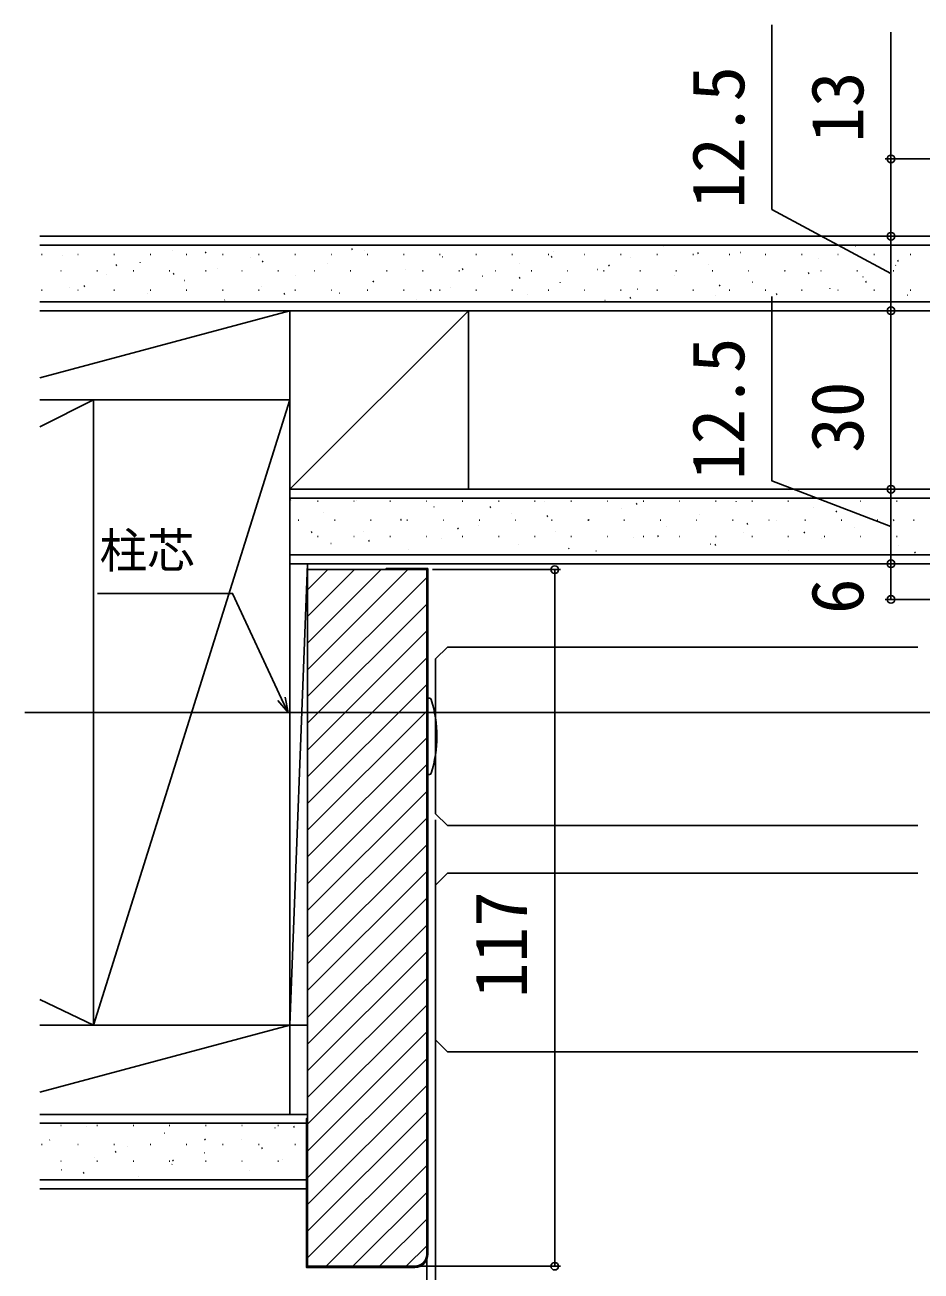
# Model space of a CAD drawing. Units: millimetres, scale not verified. Extents: x -525 to 525, y -784 to 780.
# Drawn here: x -109 to 41.6, y 122.7 to 332 of the extents above; entities that cross this region are included whole.
import ezdxf
from ezdxf.enums import TextEntityAlignment as Align

# ---------------------------------------------------------------- set-up
doc = ezdxf.new("R2010")
doc.units = ezdxf.units.MM
doc.header["$LTSCALE"] = 4
for name, color, linetype in [('0-3_YKK_11', 7, 'Continuous'), ('0-4_YKK_12', 2, 'Continuous'), ('0-5_YKK_13', 4, 'Continuous'), ('0-7_YKK_D', 6, 'Continuous'), ('0-9_YSS_K', 3, 'Continuous')]:
    doc.layers.add(name, color=color, linetype=linetype)
doc.styles.add('ＭＳ ゴシック', font='')
doc.styles.get('ＭＳ ゴシック').set_extended_font_data('MS Gothic')

msp = doc.modelspace()

# ---------------------------------------------------------------- linework, layer by layer
at = {"layer": '0-3_YKK_11'}
for p, q in [((-61.5, 237.138), (-58.138, 240.5)), ((-61.5, 232.648), (-53.648, 240.5)), ((-61.5, 228.158), (-49.158, 240.5)), ((-61.5, 223.668), (-44.668, 240.5)), ((-61.5, 219.178), (-41.5, 239.178)), ((-41.5, 240.5), (-41.5, 125.5)), ((-41.3, 240.7), (-41.3, 125.5)), ((-61.5, 214.688), (-41.5, 234.688)), ((-61.5, 210.198), (-41.5, 230.198)), ((-61.5, 205.708), (-41.5, 225.708)), ((-61.5, 201.217), (-41.5, 221.217)), ((-61.5, 196.727), (-41.5, 216.727)), ((-61.5, 192.237), (-41.5, 212.237)), ((-61.5, 187.747), (-41.5, 207.747)), ((-61.5, 183.257), (-41.5, 203.257)), ((-61.5, 178.767), (-41.5, 198.767)), ((-61.5, 174.277), (-41.5, 194.277)), ((-61.5, 169.787), (-41.5, 189.787)), ((-61.5, 165.296), (-41.5, 185.296)), ((-61.5, 160.806), (-41.5, 180.806)), ((-61.5, 156.316), (-41.5, 176.316)), ((-61.5, 151.826), (-41.5, 171.826)), ((-61.5, 147.336), (-41.5, 167.336)), ((-61.5, 142.846), (-41.5, 162.846)), ((-61.5, 138.356), (-41.5, 158.356)), ((-61.5, 133.866), (-41.5, 153.866)), ((-61.5, 129.375), (-41.5, 149.375)), ((-61.5, 124.885), (-41.5, 144.885)), ((-58.395, 123.5), (-41.5, 140.395)), ((-53.905, 123.5), (-41.5, 135.905)), ((-49.415, 123.5), (-41.5, 131.415)), ((-44.925, 123.5), (-41.5, 126.925))]:
    msp.add_line(p, q, dxfattribs=at)
for points in [[(-43.5, 123.5), (-61.5, 123.5), (-61.5, 178.5), (-61.5, 240.5), (-48.5, 240.5), (-41.5, 240.5)], [(-41.3, 240.7), (-48.3, 240.7), (-48.3, 240.5)], [(-43.5, 123.3), (-61.7, 123.3), (-61.7, 148.3), (-61.5, 148.3)]]:
    msp.add_lwpolyline(points, dxfattribs=at)
for radius in [2.2, 2]:
    msp.add_arc((-43.5, 125.5), radius, 270.00001, 359.99999, dxfattribs=at)
at = {"layer": '0-4_YKK_12'}
for p, q in [((-38, 227.5), (-40, 225.5)), ((-38, 227.5), (41, 227.5)), ((-40, 225.5), (-40, 199.5)), ((-109, 216.5), (452.5, 216.5)), ((-38, 197.5), (-40, 199.5)), ((41, 197.5), (-38, 197.5)), ((-40, 187.5), (-38, 189.5)), ((41, 189.5), (-38, 189.5)), ((-40, 187.5), (-40, 161.5)), ((-38, 159.5), (-40, 161.5)), ((41, 159.5), (-38, 159.5))]:
    msp.add_line(p, q, dxfattribs=at)
at = {"layer": '0-5_YKK_13'}
for p, q in [((-41.02, 218.9), (-41.3, 218.9)), ((-41.3, 206.1), (-41.3, 218.9)), ((-41.3, 206.1), (-41.02, 206.1))]:
    msp.add_line(p, q, dxfattribs=at)
for centre, radius, start, end in [((-41.02, 218.6), 0.3, 17.1558, 90), ((-60.78, 212.5), 20.98, 342.8442, 17.1558), ((-41.02, 206.4), 0.3, 270, 342.8442)]:
    msp.add_arc(centre, radius, start, end, dxfattribs=at)
at = {"layer": '0-7_YKK_D'}
for p, q in [((92.5, 309.5), (35.5, 309.5)), ((36.5, 296.5), (36.5, 284)), ((36.5, 284), (36.5, 254)), ((36.5, 254), (36.5, 241.5)), ((36.5, 235.5), (36.5, 241.5)), ((-40.5, 240.5), (-19, 240.5)), ((-20, 240.5), (-20, 123.5)), ((92.5, 235.5), (35.5, 235.5)), ((-40, 198.5), (-40, 47.5)), ((-40, 198.5), (-40, 47.5)), ((-42.5, 123.5), (-19, 123.5)), ((-41.5, 124.5), (-41.5, 47.5)), ((-41.5, 124.5), (-41.5, 87.5))]:
    msp.add_line(p, q, dxfattribs=at)
for points in [[(36.5, 290.25), (16.5, 301), (16.5, 332)], [(36.5, 296.5), (36.5, 309.5), (36.5, 330.777)], [(36.5, 247.75), (16.5, 255.396), (16.5, 286.396)], [(-64.793, 216.5), (-65.87, 218.811), (-74.119, 236.5), (-96.813, 236.5)], [(-65.251, 219.1), (-64.793, 216.5), (-66.49, 218.522)]]:
    msp.add_lwpolyline(points, dxfattribs=at)
for centre in [(36.5, 309.5), (36.5, 296.5), (36.5, 296.5), (36.5, 284), (36.5, 284), (36.5, 254), (36.5, 254), (-20, 240.5), (36.5, 241.5), (36.5, 241.5), (36.5, 235.5), (-20, 123.5)]:
    msp.add_circle(centre, 0.637, dxfattribs=at)
at = {"layer": '0-9_YSS_K'}
for p, q in [((-106.5, 296.5), (93.5, 296.5)), ((93.5, 295), (-106.5, 295)), ((-106.214, 293.42), (-106.114, 293.42)), ((-102.678, 293.191), (-102.659, 293.198)), ((-100.134, 293.42), (-100.034, 293.42)), ((-94.054, 293.42), (-93.954, 293.42)), ((-87.974, 293.42), (-87.874, 293.42)), ((-84.173, 294.062), (-84.154, 294.069)), ((-81.894, 293.42), (-81.794, 293.42)), ((-78.74, 293.694), (-78.574, 293.804)), ((-75.814, 293.42), (-75.714, 293.42)), ((-69.734, 293.42), (-69.634, 293.42)), ((-63.654, 293.42), (-63.554, 293.42)), ((-57.574, 293.42), (-57.474, 293.42)), ((-54.151, 294.298), (-53.984, 294.408)), ((-51.896, 294.128), (-51.877, 294.135)), ((-51.494, 293.42), (-51.394, 293.42)), ((-45.414, 293.42), (-45.314, 293.42)), ((-39.334, 293.42), (-39.234, 293.42)), ((-38.878, 293.056), (-38.859, 293.063)), ((-33.254, 293.42), (-33.154, 293.42)), ((-27.174, 293.42), (-27.074, 293.42)), ((-21.094, 293.42), (-20.994, 293.42)), ((-20.574, 293.016), (-20.407, 293.126)), ((-20.279, 293.961), (-20.26, 293.967)), ((-15.014, 293.42), (-14.914, 293.42)), ((-8.934, 293.42), (-8.834, 293.42)), ((-2.854, 293.42), (-2.754, 293.42)), ((-1.774, 294.832), (-1.755, 294.838)), ((3.226, 293.42), (3.326, 293.42)), ((4.016, 293.62), (4.182, 293.73)), ((9.306, 293.42), (9.406, 293.42)), ((11.245, 293.76), (11.263, 293.766)), ((15.386, 293.42), (15.486, 293.42)), ((21.466, 293.42), (21.566, 293.42)), ((27.546, 293.42), (27.646, 293.42)), ((30.503, 294.898), (30.522, 294.904)), ((33.626, 293.42), (33.726, 293.42)), ((39.706, 293.42), (39.806, 293.42)), ((-93.724, 291.612), (-93.557, 291.722)), ((-89.659, 292.119), (-89.641, 292.126)), ((-76.641, 291.047), (-76.622, 291.054)), ((-71.155, 292.99), (-71.136, 292.997)), ((-69.135, 292.216), (-68.968, 292.326)), ((-58.136, 291.918), (-58.117, 291.925)), ((-35.557, 290.934), (-35.391, 291.044)), ((-25.859, 291.985), (-25.84, 291.991)), ((-10.968, 291.538), (-10.801, 291.648)), ((-7.26, 292.889), (-7.241, 292.896)), ((5.758, 291.817), (5.777, 291.824)), ((24.263, 292.688), (24.282, 292.695)), ((37.282, 291.616), (37.3, 291.623)), ((37.593, 292.337), (37.76, 292.448)), ((-102.984, 290.67), (-102.884, 290.67)), ((-96.904, 290.67), (-96.804, 290.67)), ((-95.24, 290.143), (-95.221, 290.15)), ((-90.824, 290.67), (-90.724, 290.67)), ((-84.744, 290.67), (-84.644, 290.67)), ((-84.119, 290.134), (-83.952, 290.244)), ((-82.221, 289.071), (-82.203, 289.078)), ((-78.664, 290.67), (-78.564, 290.67)), ((-72.584, 290.67), (-72.484, 290.67)), ((-66.504, 290.67), (-66.404, 290.67)), ((-63.622, 289.976), (-63.604, 289.982)), ((-60.424, 290.67), (-60.324, 290.67)), ((-54.344, 290.67), (-54.244, 290.67)), ((-50.604, 288.904), (-50.585, 288.91)), ((-50.541, 288.852), (-50.375, 288.962)), ((-48.264, 290.67), (-48.164, 290.67)), ((-45.118, 290.847), (-45.099, 290.853)), ((-42.184, 290.67), (-42.084, 290.67)), ((-36.104, 290.67), (-36.004, 290.67)), ((-32.099, 289.775), (-32.08, 289.781)), ((-30.024, 290.67), (-29.924, 290.67)), ((-25.952, 289.456), (-25.785, 289.566)), ((-23.944, 290.67), (-23.844, 290.67)), ((-17.864, 290.67), (-17.764, 290.67)), ((-12.841, 290.913), (-12.822, 290.919)), ((-11.784, 290.67), (-11.684, 290.67)), ((-5.704, 290.67), (-5.604, 290.67)), ((0.178, 289.841), (0.197, 289.848)), ((0.376, 290.67), (0.476, 290.67)), ((6.456, 290.67), (6.556, 290.67)), ((12.536, 290.67), (12.636, 290.67)), ((18.616, 290.67), (18.716, 290.67)), ((18.777, 290.745), (18.796, 290.752)), ((22.609, 290.255), (22.776, 290.366)), ((24.696, 290.67), (24.796, 290.67)), ((30.776, 290.67), (30.876, 290.67)), ((31.795, 289.673), (31.814, 289.68)), ((32.215, 288.777), (32.381, 288.888)), ((36.856, 290.67), (36.956, 290.67)), ((-106.214, 287.44), (-106.114, 287.44)), ((-101.48, 287.933), (-101.461, 287.94)), ((-100.134, 287.44), (-100.034, 287.44)), ((-99.103, 288.052), (-98.936, 288.162)), ((-94.054, 287.44), (-93.954, 287.44)), ((-88.462, 286.861), (-88.443, 286.868)), ((-87.974, 287.44), (-87.874, 287.44)), ((-81.894, 287.44), (-81.794, 287.44)), ((-75.814, 287.44), (-75.714, 287.44)), ((-69.734, 287.44), (-69.634, 287.44)), ((-69.203, 287.999), (-69.184, 288.006)), ((-65.525, 286.77), (-65.358, 286.88)), ((-63.654, 287.44), (-63.554, 287.44)), ((-57.574, 287.44), (-57.474, 287.44)), ((-56.184, 286.928), (-56.166, 286.934)), ((-51.494, 287.44), (-51.394, 287.44)), ((-45.414, 287.44), (-45.314, 287.44)), ((-40.936, 287.374), (-40.769, 287.484)), ((-39.334, 287.44), (-39.234, 287.44)), ((-37.585, 287.832), (-37.567, 287.839)), ((-33.254, 287.44), (-33.154, 287.44)), ((-27.174, 287.44), (-27.074, 287.44)), ((-24.567, 286.76), (-24.548, 286.767)), ((-21.094, 287.44), (-20.994, 287.44)), ((-19.081, 288.703), (-19.062, 288.71)), ((-15.014, 287.44), (-14.914, 287.44)), ((-8.934, 287.44), (-8.834, 287.44)), ((-6.062, 287.631), (-6.043, 287.638)), ((-2.854, 287.44), (-2.754, 287.44)), ((3.226, 287.44), (3.326, 287.44)), ((7.625, 288.173), (7.792, 288.284)), ((9.306, 287.44), (9.406, 287.44)), ((13.196, 288.769), (13.215, 288.776)), ((15.386, 287.44), (15.486, 287.44)), ((17.231, 286.695), (17.397, 286.806)), ((21.466, 287.44), (21.566, 287.44)), ((26.215, 287.697), (26.234, 287.704)), ((27.546, 287.44), (27.646, 287.44)), ((33.626, 287.44), (33.726, 287.44)), ((39.706, 287.44), (39.806, 287.44)), ((-106.5, 285.5), (93.5, 285.5)), ((-75.443, 285.79), (-75.424, 285.796)), ((-43.166, 285.856), (-43.147, 285.863)), ((-11.548, 285.688), (-11.53, 285.695)), ((-7.359, 286.091), (-7.192, 286.202)), ((6.956, 286.559), (6.975, 286.566)), ((39.233, 286.625), (39.252, 286.632)), ((93.5, 284), (-106.5, 284)), ((-64.5, 284), (-106.5, 272.746)), ((-64.5, 269), (-64.5, 284)), ((-34.5, 284), (-64.5, 254)), ((-34.5, 284), (-34.5, 254)), ((-106.5, 269), (-64.5, 269)), ((-106.5, 264.481), (-97.5, 269)), ((-97.5, 164), (-64.5, 269)), ((-97.5, 164), (-97.5, 269)), ((-64.5, 164), (-64.5, 269)), ((-64.5, 254), (93.5, 254)), ((93.5, 252.5), (-64.5, 252.5)), ((-64.499, 252.2), (-64.332, 252.31)), ((-59.85, 252.029), (-59.75, 252.029)), ((-53.77, 252.029), (-53.67, 252.029)), ((-53.309, 252.105), (-53.29, 252.112)), ((-47.69, 252.029), (-47.59, 252.029)), ((-41.61, 252.029), (-41.51, 252.029)), ((-35.53, 252.029), (-35.43, 252.029)), ((-29.45, 252.029), (-29.35, 252.029)), ((-23.37, 252.029), (-23.27, 252.029)), ((-21.786, 251.904), (-21.767, 251.911)), ((-17.29, 252.029), (-17.19, 252.029)), ((-11.21, 252.029), (-11.11, 252.029)), ((-6.332, 251.522), (-6.165, 251.632)), ((-5.13, 252.029), (-5.03, 252.029)), ((0.95, 252.029), (1.05, 252.029)), ((7.03, 252.029), (7.13, 252.029)), ((10.492, 251.971), (10.51, 251.977)), ((13.11, 252.029), (13.21, 252.029)), ((19.19, 252.029), (19.29, 252.029)), ((25.27, 252.029), (25.37, 252.029)), ((31.35, 252.029), (31.45, 252.029)), ((37.43, 252.029), (37.53, 252.029)), ((-58.889, 250.129), (-58.87, 250.136)), ((-40.29, 251.034), (-40.271, 251.04)), ((-30.921, 250.918), (-30.754, 251.028)), ((-27.272, 249.962), (-27.253, 249.968)), ((-21.316, 249.44), (-21.149, 249.55)), ((-8.767, 250.833), (-8.748, 250.839)), ((4.251, 249.761), (4.27, 249.768)), ((23.51, 250.899), (23.529, 250.905)), ((27.246, 250.239), (27.412, 250.35)), ((36.529, 249.827), (36.547, 249.834)), ((-63.08, 248.799), (-62.98, 248.799)), ((-57, 248.799), (-56.9, 248.799)), ((-50.92, 248.799), (-50.82, 248.799)), ((-45.905, 248.836), (-45.738, 248.946)), ((-45.871, 249.057), (-45.852, 249.064)), ((-44.84, 248.799), (-44.74, 248.799)), ((-38.76, 248.799), (-38.66, 248.799)), ((-36.3, 247.358), (-36.133, 247.468)), ((-32.852, 247.986), (-32.833, 247.992)), ((-32.68, 248.799), (-32.58, 248.799)), ((-26.6, 248.799), (-26.5, 248.799)), ((-20.52, 248.799), (-20.42, 248.799)), ((-14.44, 248.799), (-14.34, 248.799)), ((-14.253, 248.89), (-14.234, 248.897)), ((-8.36, 248.799), (-8.26, 248.799)), ((-2.28, 248.799), (-2.18, 248.799)), ((-1.235, 247.818), (-1.216, 247.825)), ((3.8, 248.799), (3.9, 248.799)), ((9.88, 248.799), (9.98, 248.799)), ((12.262, 248.157), (12.428, 248.268)), ((15.96, 248.799), (16.06, 248.799)), ((17.27, 248.689), (17.289, 248.696)), ((22.04, 248.799), (22.14, 248.799)), ((28.12, 248.799), (28.22, 248.799)), ((30.288, 247.617), (30.307, 247.624)), ((34.2, 248.799), (34.3, 248.799)), ((36.851, 248.761), (37.018, 248.872)), ((40.28, 248.799), (40.38, 248.799)), ((-60.889, 246.754), (-60.722, 246.864)), ((-59.85, 246.049), (-59.75, 246.049)), ((-57.597, 244.905), (-57.578, 244.911)), ((-53.77, 246.049), (-53.67, 246.049)), ((-52.111, 246.848), (-52.092, 246.854)), ((-51.284, 245.276), (-51.117, 245.386)), ((-47.69, 246.049), (-47.59, 246.049)), ((-41.61, 246.049), (-41.51, 246.049)), ((-39.093, 245.776), (-39.074, 245.782)), ((-35.53, 246.049), (-35.43, 246.049)), ((-29.45, 246.049), (-29.35, 246.049)), ((-23.37, 246.049), (-23.27, 246.049)), ((-19.834, 246.914), (-19.815, 246.92)), ((-17.29, 246.049), (-17.19, 246.049)), ((-11.21, 246.049), (-11.11, 246.049)), ((-6.815, 245.842), (-6.796, 245.849)), ((-5.13, 246.049), (-5.03, 246.049)), ((-2.722, 246.075), (-2.555, 246.186)), ((0.95, 246.049), (1.05, 246.049)), ((7.03, 246.049), (7.13, 246.049)), ((11.784, 246.746), (11.803, 246.753)), ((13.11, 246.049), (13.21, 246.049)), ((19.19, 246.049), (19.29, 246.049)), ((21.867, 246.679), (22.034, 246.79)), ((24.802, 245.674), (24.821, 245.681)), ((25.27, 246.049), (25.37, 246.049)), ((31.35, 246.049), (31.45, 246.049)), ((37.43, 246.049), (37.53, 246.049)), ((-64.5, 243), (93.5, 243)), ((-44.579, 243.833), (-44.56, 243.84)), ((-26.074, 244.704), (-26.055, 244.711)), ((-17.706, 243.993), (-17.539, 244.104)), ((-13.056, 243.632), (-13.037, 243.639)), ((6.203, 244.77), (6.222, 244.777)), ((6.883, 244.597), (7.05, 244.708)), ((19.222, 243.698), (19.241, 243.705)), ((37.821, 244.603), (37.84, 244.609)), ((40.461, 243.315), (40.627, 243.425)), ((-64.5, 164), (-61.5, 241.5)), ((-64.5, 241.5), (93.5, 241.5)), ((-61.5, 164), (-61.5, 241.5)), ((-106.5, 168.291), (-97.5, 164)), ((-106.5, 164), (-61.5, 164)), ((-106.5, 164), (-61.5, 164)), ((-61.5, 149), (-106.5, 149)), ((-61.5, 136.5), (-61.5, 149)), ((-106.5, 147.5), (-61.5, 147.5)), ((-102.984, 147.15), (-102.884, 147.15)), ((-98.608, 146.903), (-98.59, 146.909)), ((-96.904, 147.15), (-96.804, 147.15)), ((-90.824, 147.15), (-90.724, 147.15)), ((-84.744, 147.15), (-84.644, 147.15)), ((-78.664, 147.15), (-78.564, 147.15)), ((-72.584, 147.15), (-72.484, 147.15)), ((-66.991, 146.735), (-66.972, 146.742)), ((-66.504, 147.15), (-66.404, 147.15)), ((-63.859, 146.831), (-63.693, 146.942)), ((-104.849, 144.693), (-104.83, 144.699)), ((-85.59, 145.831), (-85.571, 145.837)), ((-78.843, 144.749), (-78.677, 144.86)), ((-72.571, 144.759), (-72.553, 144.766)), ((-106.214, 143.92), (-106.114, 143.92)), ((-100.134, 143.92), (-100.034, 143.92)), ((-94.054, 143.92), (-93.954, 143.92)), ((-93.827, 142.667), (-93.66, 142.778)), ((-91.83, 143.621), (-91.811, 143.628)), ((-87.974, 143.92), (-87.874, 143.92)), ((-81.894, 143.92), (-81.794, 143.92)), ((-78.812, 142.549), (-78.793, 142.556)), ((-75.814, 143.92), (-75.714, 143.92)), ((-69.734, 143.92), (-69.634, 143.92)), ((-69.238, 143.271), (-69.071, 143.382)), ((-63.654, 143.92), (-63.554, 143.92)), ((-102.984, 141.17), (-102.884, 141.17)), ((-97.316, 141.678), (-97.298, 141.685)), ((-96.904, 141.17), (-96.804, 141.17)), ((-90.824, 141.17), (-90.724, 141.17)), ((-84.744, 141.17), (-84.644, 141.17)), ((-84.298, 140.606), (-84.279, 140.613)), ((-84.222, 141.189), (-84.055, 141.3)), ((-78.664, 141.17), (-78.564, 141.17)), ((-72.584, 141.17), (-72.484, 141.17)), ((-66.504, 141.17), (-66.404, 141.17)), ((-65.793, 141.477), (-65.774, 141.484)), ((-102.897, 139.702), (-102.878, 139.709)), ((-99.206, 139.107), (-99.039, 139.218)), ((-89.878, 138.63), (-89.86, 138.637)), ((-71.279, 139.535), (-71.261, 139.541)), ((-61.5, 138), (-106.5, 138)), ((-106.5, 136.5), (-61.5, 136.5))]:
    msp.add_line(p, q, dxfattribs=at)
msp.add_lwpolyline([(-64.5, 149), (-64.5, 164), (-106.5, 152.746)], dxfattribs=at)

# ---------------------------------------------------------------- texts
at = {"layer": '0-7_YKK_D', "style": 'ＭＳ ゴシック'}
for s, p in [('12.5', (14.5, 301.159)), ('13', (34.5, 312.209)), ('12.5', (14.5, 255.555)), ('30', (34.5, 260.136)), ('6', (34.5, 233.04)), ('117', (-22, 168.534))]:
    msp.add_text(s, height=8.798, rotation=90, dxfattribs=at).set_placement(p, align=Align.BOTTOM_LEFT)
msp.add_text('柱芯', height=5.865, dxfattribs=at).set_placement((-96.472, 239.03), align=Align.BOTTOM_LEFT)

doc.saveas('drawing.dxf')
